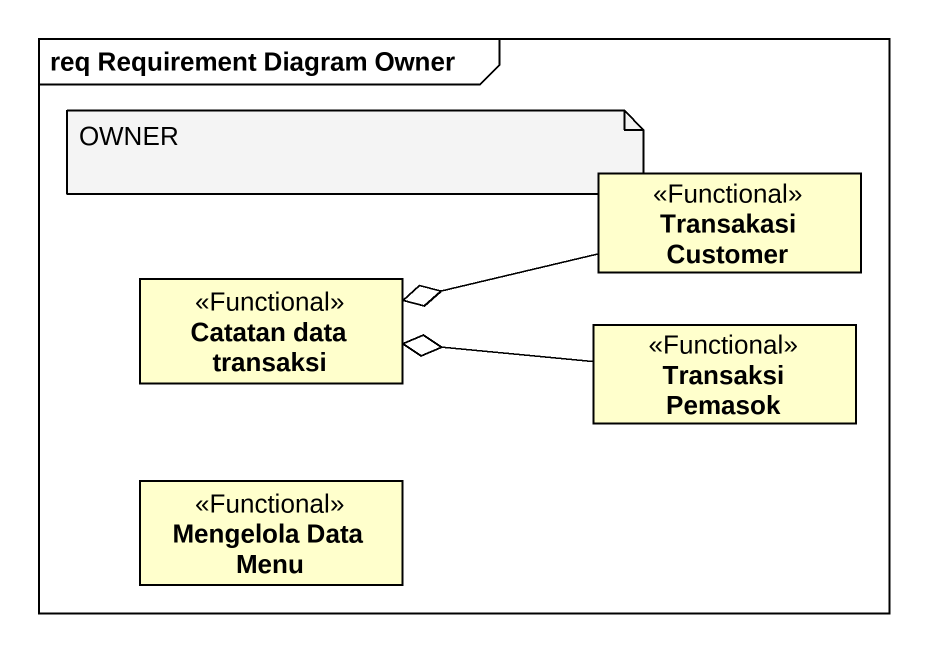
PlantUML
@startuml
mainframe req Requirement Diagram Owner
hide circle
hide empty members
class "Transakasi Customer" as Transakasi_Customer <<Functional>>
class "Catatan data transaksi" as Catatan_data_transaksi <<Functional>>
class "Transaksi Pemasok" as Transaksi_Pemasok <<Functional>>
class "Mengelola Data Menu" as Mengelola_Data_Menu <<Functional>>
Transakasi_Customer -left-o Catatan_data_transaksi
Transaksi_Pemasok -left-o Catatan_data_transaksi
note as N1
  OWNER
end note
@enduml
